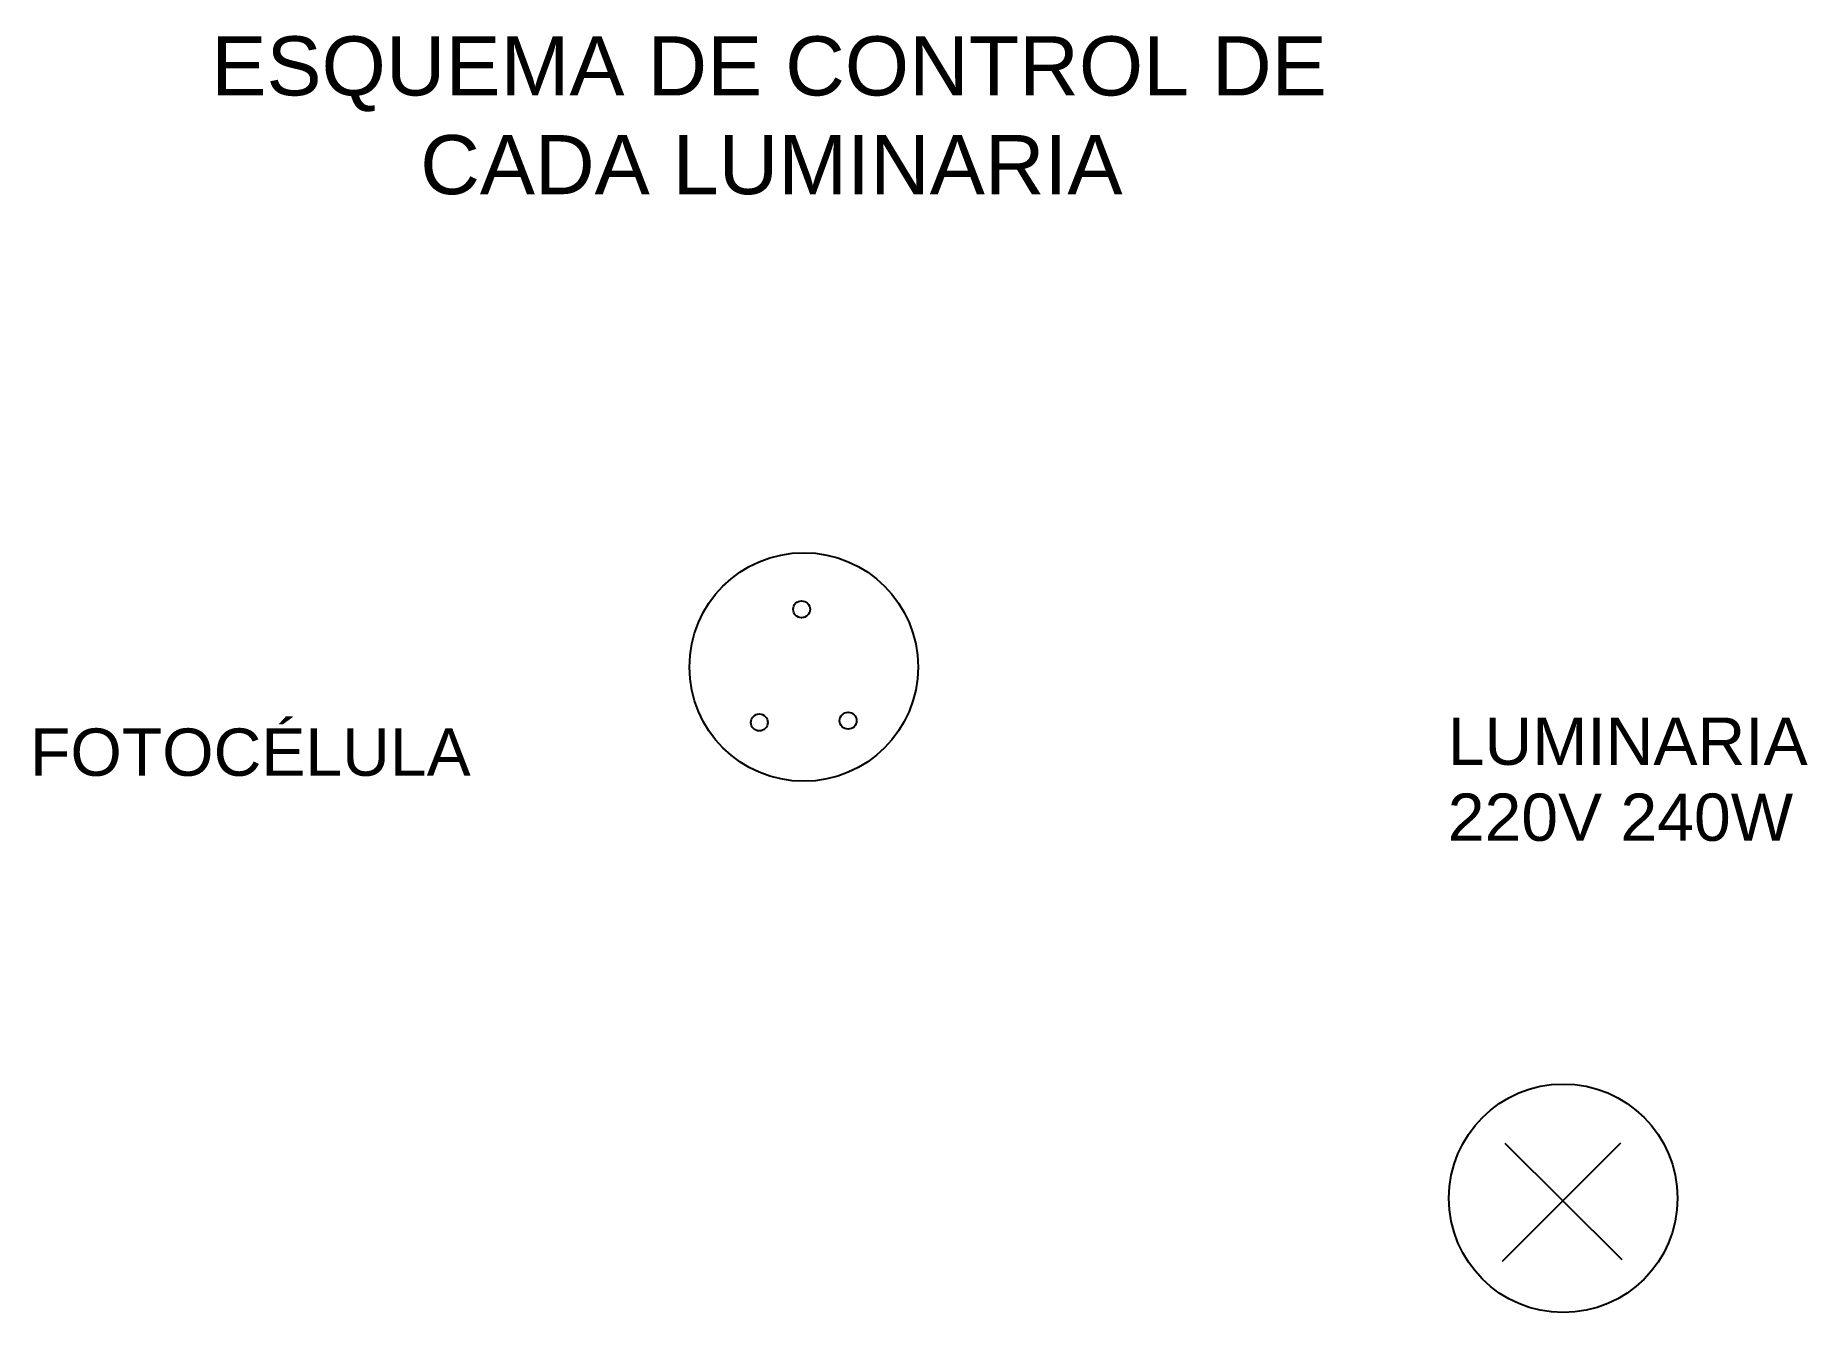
# Model space of a CAD drawing. Header units: millimetres. Extents: x 44 to 344, y 63 to 279.
import ezdxf

# ---------------------------------------------------------------- set-up
doc = ezdxf.new("R2010")
doc.units = ezdxf.units.MM
doc.styles.get("Standard").update_dxf_attribs({"font": 'arial.ttf'})

msp = doc.modelspace()

# ---------------------------------------------------------------- linework, layer by layer
for p, q in [((292.5, 71.98), (312.5, 92.03)), ((292.91, 91.96), (312.69, 72.3))]:
    msp.add_line(p, q)
for centre, radius in [((174.36, 172.5), 19.33), ((174, 182.26), 1.43), ((181.86, 163.42), 1.43), ((166.85, 163.13), 1.43), ((302.77, 82.64), 19.33)]:
    msp.add_circle(centre, radius)

# ---------------------------------------------------------------- texts
for s, height, p in [('ESQUEMA DE CONTROL DE ', 10, (74.2, 269.17)), ('CADA LUMINARIA', 10, (109.51, 252.47)), ('FOTOCÉLULA', 8, (43.54, 154.1)), ('LUMINARIA', 8, (283.25, 155.95)), ('220V 240W', 8, (283.25, 143.1))]:
    msp.add_text(s, height=height).set_placement(p)

doc.saveas('drawing.dxf')
